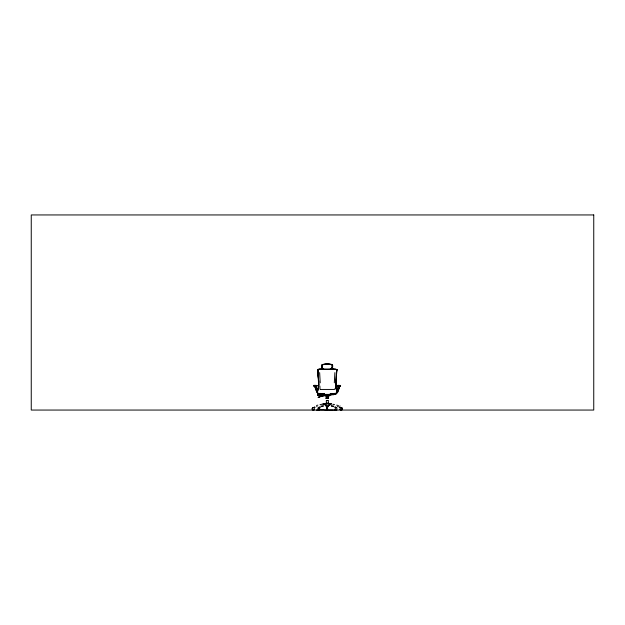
<?xml version="1.0" encoding="UTF-8"?>
<svg xmlns="http://www.w3.org/2000/svg" width="625" height="625" viewBox="0 0 625 625"><rect width="100%" height="100%" fill="white"/><g stroke="black" fill="none" stroke-linecap="round" stroke-linejoin="round"><path stroke-width="0.94" d="M326.805 407.812L326.797 410.047L327.406 407.781M328.305 403.289C331.203 403.523 322.008 403.086 328.32 403.367L328.328 400.492M326.781 408.695L326.781 408.086M331.352 369.18L328.258 369.344A15.148 5.617 0 0 1 326.266 369.344L323.164 369.273L322.008 367.992L322 364.758L323.672 364.234A8.789 5.43 2.3 0 1 325.625 364.07L326.266 364.062A13.992 2.844 0 0 1 328.258 364.062L328.891 364.07A8.789 5.43 -2.3 0 1 330.852 364.234L332.523 364.758L332.734 365.992L332.508 367.992L331.352 369.273L330.836 368.984M324.805 403.898L325.352 403.789L323.109 404.039M323.172 369.18L322.219 367.727M326.805 407.953L326.898 407.531M327.336 407.531C327.086 410.281 328.039 409.688 326.812 408.852M332.375 366.906L331.672 368.883M322.086 366.594L322.242 368.469L322.773 368.867M317.898 395.422L320.031 394.984L317.898 395.531L317.922 394.742L333.461 394.766L335.57 393.875L333.461 394.555M336.641 369.586L335.703 384.391L336.445 390.156L335.883 384.406L336.844 369.609L331.312 369.008M317.898 395.531L317.922 394.5L323.062 394.5L323.062 394.984L317.922 394.984M334.312 382.812L334.891 372.609M330.789 368.867L336.789 369.469L335.898 385.953M335.812 382.109L335.789 385.133M324.789 403.734L325.578 403.461M326.312 394.68L325.984 398.422L326.617 398.227L326.789 394.531M320.016 389.086L319.859 385.969M328.586 405.242L328.492 406.25L327.688 406.234M314.57 386.125L313.711 386.016L317 386.062C317.195 384.547 309.266 385.898 316.867 385.422M322.227 365.406L322.266 364.984L322.125 365.992M326.367 403.898L326.664 403.586L326.344 403.852M338.211 386.125L337.305 386.016L340.594 386.062C340.336 384.492 333.375 385.977 340.469 385.422M322.195 364.984L322.156 367.5M316.312 386.125L316.93 386.062C318.438 384.836 311.648 385.891 314.609 385.625M339.914 386.125L340.523 386.062C342.039 384.836 335.242 385.891 338.211 385.625M332.453 364.773L332.312 367.992L332.508 364.758M318.508 386.891L318.828 384.391L317.898 369.586L323.219 369.008M318.492 386.883L318.008 390.055L318.195 388.906M326.07 395.039L319.438 396.758M322.016 364.758L322.211 367.992L321.984 365.992M331.742 368.867L332.43 367.5L332.25 364.984L332.438 366.594M327.797 404.039L327.914 403.586L330.156 403.906M331.164 394.953L329.094 395.68M327.828 403.906L329.398 403.586L330.516 404.039M320.016 393.297L319.883 393.781A92.906 66.117 0 0 0 324.031 393.953M337.109 391.336L338.258 386.125M338.281 387.148L336.711 392.234M325.594 403.492L325.227 403.594M339.977 405.969L340.062 405.953M322.883 394.789L323.914 394.039M323.578 394.672L323.844 393.992L322.906 394.859M329.836 403.609L331.531 403.977L328.211 403.477M335.93 394.039L337.758 391.898L339.859 386.125L337.602 392.406L335.93 394.039A78.648 78.648 0 0 1 330.422 394.453M323.766 394.555L324.336 393.891M335.805 393.195L337 391.859M331.117 368.984L332.305 367.727L332.211 364.93M314.055 385.422L313.922 386.062L313.953 385.648M337.656 385.422L337.523 386.062M320.156 406.945L319.125 406.977M334.523 389.086L334.977 388.797M325.422 395.68L323.359 394.953M325.477 403.562L325.07 403.539M324.594 403.906L326.188 403.68M325.336 403.977L326.312 403.828L324.93 403.859M328.203 394.68L328.531 398.422L325.984 398.422M325.438 403.875L325.883 403.781M321.266 406.687L323.453 406.172M319.477 396.914L325.719 395.461M316.477 405.469L317.891 405.148M320.031 404.664L322.141 404.188M323.383 403.906L322.789 404.039L324.844 403.586L323.719 403.906M323.93 403.789L324.422 403.68M322.75 364.703L323.68 364.5A9.078 6.711 3.4 0 1 325.625 364.258L326.266 364.234A9.805 4.086 0 0 1 328.258 364.234L328.891 364.258A9.078 6.711 -3.4 0 1 330.844 364.508L331.773 364.703M314.766 406.914L314.305 407.023M334.914 406.891L335.734 406.953M316.57 406.687L317.148 406.609M320.875 406.055L323.312 405.703M325.047 405.383L326.367 405.414L325.625 405.383M319.594 369.211L317.766 369.461L323.234 368.852M319.594 369.289L317.664 369.539L317.641 371.016L317.664 369.539L323.227 368.938M325.906 403.469L326.609 403.547M321.336 369.25L317.695 369.609L318.648 384.406L318.086 390.156L318.844 384.375L317.766 369.461L318.719 382.109M339.484 406.891L339.859 406.977M334.156 389.445L320.359 389.445M326.688 409.18L327.891 409.172M319.281 394.328L318.961 393.875L320.43 394.398L334.102 394.398M325.016 395.844L329.508 395.844M326.617 398.227L328.531 398.422M326.789 400.453L327.867 400.453M326.109 406.25L327.602 406.039L326.672 406.297M327.758 406.453L328.305 406.453M313.922 407.531L315.07 407.531M319.031 407.531L320.164 407.531M326.547 407.531L327.688 407.531M334.812 407.531L335.961 407.531M339.453 407.531L340.602 407.531M342.391 408.852L342.211 408.852A1.203 1.133 -90 0 0 340.398 407.891L340.375 407.898A1.203 1.133 90 0 1 342.094 408.352A1.203 1.133 90 0 1 341.312 410.023A1.203 1.133 90 0 1 339.93 408.852L340.117 408.781A1.203 1.133 -90 0 0 340.312 409.508M320.289 409.852L324.039 409.852M326.453 403.289L327.195 403.289M327.18 406.891L327.695 406.977M322.242 368.469L323.539 369M339.914 385.625L340.57 385.648M316.312 385.625L316.969 385.648M329.461 405.367L328.312 405.375L329.852 405.414M327.258 406.891L327.664 406.945M332.453 369.086L336.891 369.547L336.891 371.016M336.844 369.609L333.195 369.25M334.953 369.297L336.891 369.547M334.953 369.227L336.789 369.469M319.75 394.594L321.062 394.766L320.43 394.398M331.273 405.703L333.68 406.055M337.375 406.602L338.555 406.781M330.07 403.727C328.742 403.438 332.516 404.266 330.328 403.789M333.672 406.687L331.406 406.172M332.805 404.258L334.562 404.664M336.68 405.148L338.43 405.547M328.883 403.789L329.641 404.039L329.242 403.906M314.117 407.852L314.133 407.859A1.203 1.148 -90 0 0 312.391 408.312A1.203 1.148 -90 0 0 313.188 409.984A1.203 1.148 -90 0 0 314.578 408.812L314.492 408.812A1.203 1.148 -90 0 1 313.016 409.984A1.203 1.148 -90 0 1 312.227 408.312A1.203 1.148 -90 0 1 313.961 407.859M318.594 394.039L316.914 392.406L314.633 386.125L316.758 391.898L318.594 394.039A78.648 78.648 0 0 0 324.094 394.453M330.188 393.891L330.75 394.555M334.797 393.703L334.5 393.297L334.633 393.781A92.906 66.117 0 0 1 330.484 393.953M317.805 392.234L316.234 386.125L317.406 391.336M336.016 386.891L336.523 390.055L335.883 385.953M337.555 385.648L337.594 386.062M326.07 405.242L326.164 406.25M327.898 398.227L327.727 394.531M319.641 372.609L320.219 382.812M326.328 400.492L326.328 403.367M336.828 410.055L333.891 410.055M334.781 394.023L334.781 394.594M333.039 410.055L329.289 410.055M328.461 410.055L324.711 410.055M319.586 410.055L316.5 410.055M336.375 409.703A1.203 0.719 -90 0 1 335.57 409.945A1.203 0.719 -90 0 1 335.148 408.766L335.625 408.852A1.203 0.719 -90 0 0 336.07 409.961A1.203 0.719 -90 0 0 336.859 409.703M335.914 407.898A1.203 0.719 90 0 1 337.023 408.453M318.672 409.703A1.203 0.688 90 0 0 319.453 409.945A1.203 0.688 90 0 0 319.852 408.766L319.375 408.781A1.203 0.688 90 0 1 318.961 409.945A1.203 0.688 90 0 1 318.188 409.703M318.812 407.812A1.203 0.688 90 0 1 319.125 407.656M318.039 408.375A1.203 0.688 90 0 1 319.094 407.898M318.039 408.453A1.203 0.688 -90 0 1 319.102 407.891M340.695 407.812A1.203 1.133 -90 0 1 342.195 408.172A1.203 1.133 -90 0 1 341.984 409.773A1.203 1.133 -90 0 1 340.453 409.703M330.414 369.07A3.094 0.711 0 0 1 329.164 369.125L325.359 369.133A3.094 0.711 0 0 1 324.102 369.07M323.406 364.633A5.859 3.961 2.4 0 1 325.297 364.305L326.266 364.25A8.414 3.922 0 0 1 328.25 364.25L329.219 364.305A5.859 3.961 -2.4 0 1 331.109 364.633A6.242 4.102 -1.8 0 0 329.25 364.328L328.25 364.266A8.008 4.016 0 0 0 326.266 364.266L325.266 364.328A6.242 4.102 1.8 0 0 323.367 364.648M333.734 393.469A70.555 70.555 0 0 1 330.25 393.703M324.266 393.703A70.555 70.555 0 0 1 320.781 393.469M319.953 396.609L318.195 397.289L319.953 396.609M327.32 406.305L326.891 406.305L327.32 406.305M593.75 214.945L31.25 214.945L31.25 410.055L593.75 410.055L593.75 214.945M336.188 407.781A1.203 0.719 -90 0 0 335.898 407.656A1.203 0.719 90 0 1 336.211 407.781"/></g></svg>
